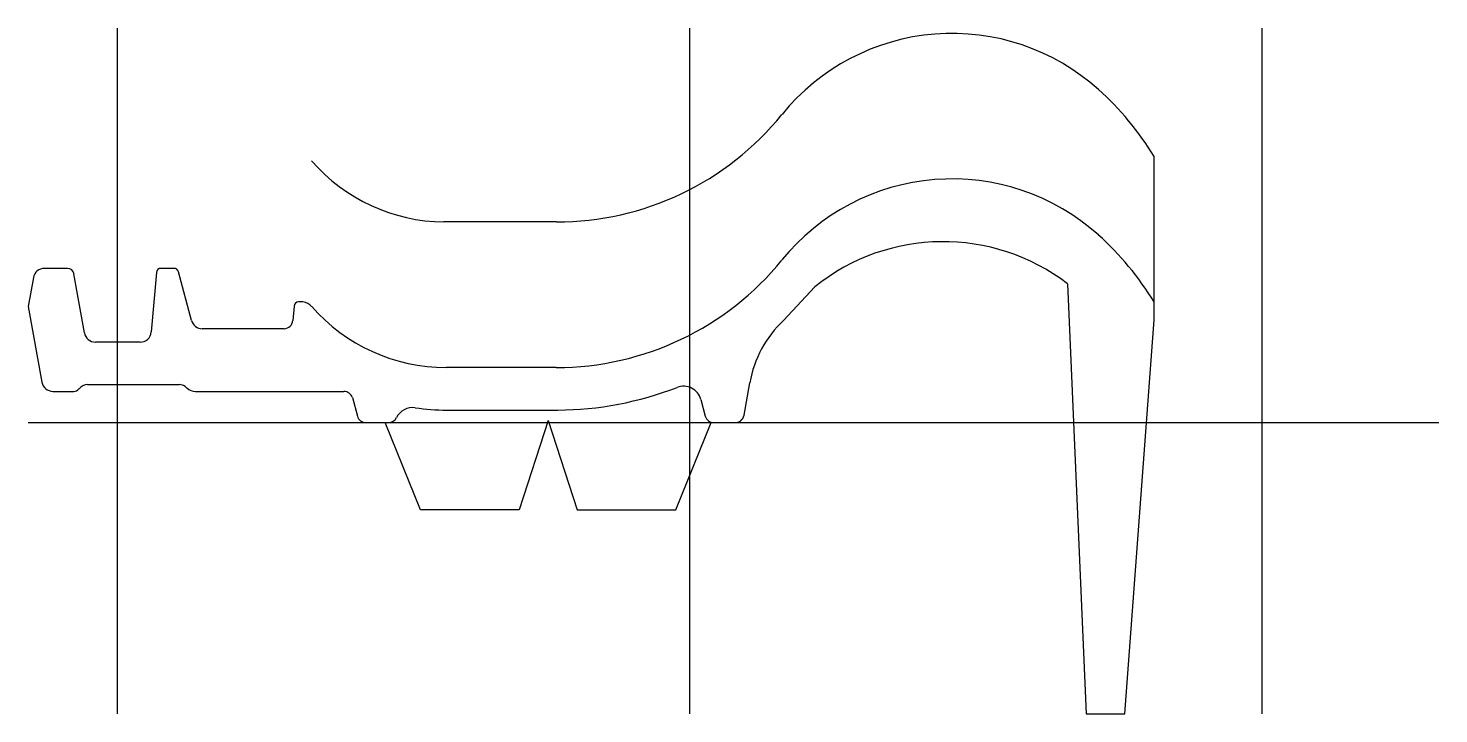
# Model space of a CAD drawing. Extents: x -136 to 154, y -60 to 81.
import ezdxf

# ---------------------------------------------------------------- set-up
doc = ezdxf.new("R2010")
doc.units = 0
doc.layers.get('0').update_dxf_attribs({"linetype": 'CONTINUOUS'})

msp = doc.modelspace()

# ---------------------------------------------------------------- linework, layer by layer
at = {"linetype": 'CONTINUOUS'}
for p, q in [((-118, -60), (-118, 81.29)), ((0, -60), (0, 81.29)), ((118, -60), (118, 81.29)), ((95.67, 24.88), (95.67, 54.88)), ((-34.78, 41.36), (-50.75, 41.36)), ((-27.55, 41.36), (-34.78, 41.36)), ((-135.37, 29.89), (-136.42, 23.96)), ((-128.36, 31.8), (-133.1, 31.8)), ((-124.85, 18.49), (-127, 30.65)), ((-110, 30.96), (-111.07, 18.69)), ((-106.36, 31.8), (-109.08, 31.8)), ((-102.77, 21.06), (-105.47, 31.11)), ((19.3, 21.07), (25.77, 28.01)), ((77.86, 28.6), (81.67, -60)), ((-136.42, 23.96), (-133.62, 8.36)), ((-81.63, 24.04), (-81.89, 21.04)), ((-79.8, 24.87), (-80.71, 24.89)), ((95.67, 21.2), (95.67, 24.88)), ((89.67, -60), (95.67, 21.2)), ((-83.65, 19.36), (-100.55, 19.36)), ((-113.37, 16.59), (-122.58, 16.59)), ((-27.56, 11.36), (-50.26, 11.36)), ((-131.35, 6.45), (-127.05, 6.45)), ((-124.21, 7.83), (-105.35, 7.83)), ((-101.96, 6.45), (-71.36, 6.45)), ((11.15, 1.52), (12.33, 8.23)), ((-69.6, 5.15), (-68.58, 1.37)), ((2.22, 4.79), (3.14, 1.37)), ((-136.44, 0), (154.38, 0)), ((-66.8, 0), (-62.15, 0)), ((-55.58, -18), (-62.85, 0)), ((-50.11, 2.6), (-27.27, 2.6)), ((-29.25, 0.42), (-35.24, -18)), ((-29.25, 0.42), (-23.27, -18)), ((-2.93, -18), (4.34, 0)), ((4.92, 0), (9.22, 0)), ((-35.24, -18), (-55.58, -18)), ((-23.27, -18), (-2.93, -18)), ((81.67, -60), (89.67, -60))]:
    msp.add_line(p, q, dxfattribs=at)
for centre, radius, start, end in [((54.04, 35.06), 45.16, 48.1084, 140.9389), ((42.97, 22.72), 61.74, 31.3976, 48.1155), ((-27.56, 101.28), 59.92, 270.0049, 320.9371), ((-50.28, 78.23), 36.87, 221.2023, 269.2687), ((54.03, 5.07), 45.16, 48.0985, 140.9474), ((42.96, -7.29), 61.75, 31.399, 48.1141), ((52.19, -4.93), 42.23, 52.5675, 128.7304), ((-27.57, 71.28), 59.92, 270.0049, 320.9371), ((-133.1, 29.5), 2.3, 89.9176, 170.2375), ((-128.36, 30.42), 1.38, 9.5941, 89.971), ((-109.08, 30.88), 0.92, 89.783, 175.0119), ((-106.36, 30.88), 0.92, 14.4775, 89.951), ((-80.71, 23.97), 0.92, 89.8339, 175.6366), ((-80.08, 22.12), 2.76, 41.143, 84.2092), ((-50.26, 48.23), 36.87, 221.2085, 270.0032), ((-100.55, 21.66), 2.3, 195.1217, 269.991), ((-83.72, 21.2), 1.84, 272.2786, 355.0569), ((35.03, 4.22), 23.05, 133.0289, 169.9818), ((-122.59, 18.89), 2.3, 190.0153, 270.1258), ((-113.36, 18.89), 2.3, 269.783, 355.0119), ((-131.35, 8.75), 2.3, 189.7625, 270.0824), ((-127.05, 7.83), 1.38, 269.9692, 321.4507), ((-124.17, 5.52), 2.31, 90.9545, 141.1292), ((-105.35, 5.53), 2.3, 44.427, 89.937), ((-102.07, 8.75), 2.3, 224.3432, 272.6196), ((-71.36, 4.61), 1.84, 17.0663, 90.0319), ((-27.57, 71.27), 68.67, 270.2527, 291.2538), ((-1.34, 3.83), 3.69, 15.0686, 111.2414), ((-57.19, -0.59), 3.69, 81.9548, 153.8947), ((-50.21, 48.23), 45.63, 261.8566, 270.1211), ((-66.8, 1.84), 1.84, 194.7993, 270.0324), ((-62.15, 1.84), 1.84, 270.066, 333.8823), ((4.92, 1.84), 1.84, 194.7993, 270.0324), ((9.34, 1.84), 1.84, 266.3424, 350.1031)]:
    msp.add_arc(centre, radius, start, end, dxfattribs=at)

doc.saveas('drawing.dxf')
